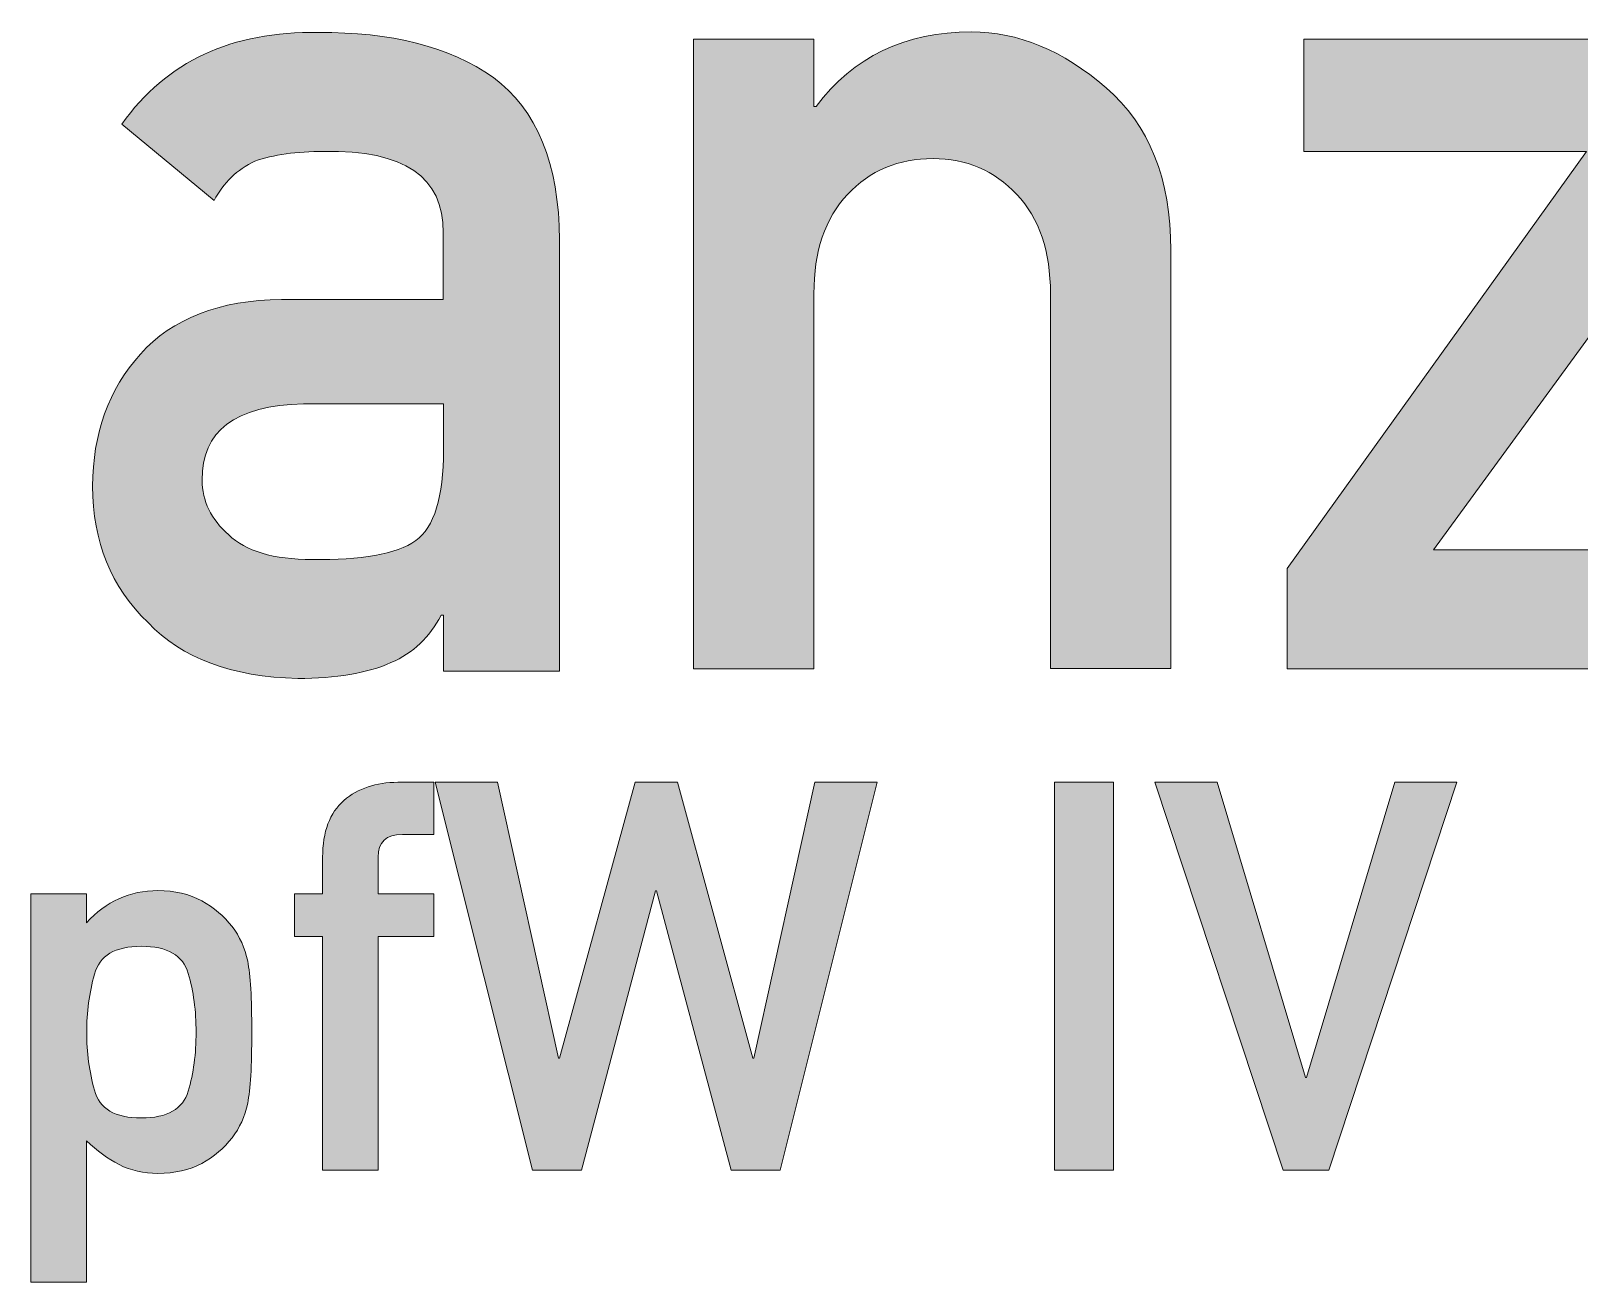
# Model space of a CAD drawing. Header units: inches. Extents: x 247 to 2765, y -1897 to -1110.
# Drawn here: x 854.41 to 877.98, y -1448.51 to -1429.46 of the extents above; entities that cross this region are included whole.
import ezdxf

# ---------------------------------------------------------------- set-up
doc = ezdxf.new("R2010")
doc.units = ezdxf.units.IN
doc.header["$MEASUREMENT"] = 0
doc.layers.add('Layer 1', color=7, linetype='Continuous')

# ---------------------------------------------------------------- blocks, each defined once
blk = doc.blocks.new('block 136')
at = {"layer": 'Layer 1', "true_color": 0x010101}
h = blk.add_hatch(color=18, dxfattribs=at)
h.dxf.hatch_style = 2
edge = h.paths.add_edge_path()
edge.add_spline(control_points=[(860.686, -1439.208), (860.686, -1439.208), (860.686, -1438.358), (860.686, -1438.358), (860.686, -1438.358), (860.649, -1438.358), (860.649, -1438.358), (860.48, -1438.691), (860.226, -1438.931), (859.887, -1439.079), (859.525, -1439.239), (859.052, -1439.32), (858.468, -1439.32), (857.461, -1439.295), (856.702, -1439.012), (856.188, -1438.47), (855.626, -1437.929), (855.345, -1437.236), (855.345, -1436.392), (855.345, -1435.591), (855.588, -1434.919), (856.073, -1434.379), (856.558, -1433.837), (857.273, -1433.56), (858.22, -1433.547), (858.22, -1433.547), (860.684, -1433.547), (860.684, -1433.547), (860.684, -1433.547), (860.684, -1432.531), (860.684, -1432.531), (860.69, -1431.681), (860.085, -1431.269), (858.868, -1431.293), (858.447, -1431.293), (858.096, -1431.343), (857.816, -1431.441), (857.542, -1431.57), (857.335, -1431.771), (857.193, -1432.041), (857.193, -1432.041), (855.79, -1430.876), (855.79, -1430.876), (856.468, -1429.922), (857.465, -1429.458), (858.781, -1429.483), (859.885, -1429.471), (860.774, -1429.697), (861.446, -1430.166), (862.107, -1430.653), (862.443, -1431.478), (862.455, -1432.642), (862.455, -1432.642), (862.455, -1439.209), (862.455, -1439.209), (862.455, -1439.209), (860.686, -1439.208), (860.686, -1439.208), (860.686, -1439.208), (860.686, -1439.208), (860.686, -1439.208)], knot_values=[0, 0, 0, 0, 1, 1, 1, 2, 2, 2, 3, 3, 3, 4, 4, 4, 5, 5, 5, 6, 6, 6, 7, 7, 7, 8, 8, 8, 9, 9, 9, 10, 10, 10, 11, 11, 11, 12, 12, 12, 13, 13, 13, 14, 14, 14, 15, 15, 15, 16, 16, 16, 17, 17, 17, 18, 18, 18, 19, 19, 19, 20, 20, 20, 20], degree=3, periodic=1)
edge = h.paths.add_edge_path()
edge.add_spline(control_points=[(860.686, -1435.837), (860.686, -1435.837), (860.686, -1435.135), (860.686, -1435.135), (860.686, -1435.135), (858.555, -1435.135), (858.555, -1435.135), (857.515, -1435.166), (857, -1435.554), (857.012, -1436.299), (857.012, -1436.619), (857.146, -1436.896), (857.416, -1437.13), (857.673, -1437.382), (858.098, -1437.508), (858.687, -1437.508), (859.436, -1437.519), (859.961, -1437.425), (860.266, -1437.221), (860.545, -1437.019), (860.686, -1436.557), (860.686, -1435.837)], knot_values=[0, 0, 0, 0, 1, 1, 1, 2, 2, 2, 3, 3, 3, 4, 4, 4, 5, 5, 5, 6, 6, 6, 7, 7, 7, 7], degree=3, periodic=1)
h = blk.add_hatch(color=18, dxfattribs=at)
h.dxf.hatch_style = 2
edge = h.paths.add_edge_path()
edge.add_spline(control_points=[(864.491, -1439.171), (864.491, -1439.171), (864.491, -1429.583), (864.491, -1429.583), (864.491, -1429.583), (866.323, -1429.583), (866.323, -1429.583), (866.323, -1429.583), (866.323, -1430.608), (866.323, -1430.608), (866.323, -1430.608), (866.359, -1430.608), (866.359, -1430.608), (866.925, -1429.851), (867.715, -1429.472), (868.726, -1429.472), (869.433, -1429.472), (870.115, -1429.755), (870.774, -1430.322), (871.431, -1430.887), (871.76, -1431.712), (871.76, -1432.797), (871.76, -1432.797), (871.76, -1439.17), (871.76, -1439.17), (871.76, -1439.17), (869.928, -1439.17), (869.928, -1439.17), (869.928, -1439.17), (869.928, -1433.462), (869.928, -1433.462), (869.928, -1432.815), (869.758, -1432.31), (869.415, -1431.947), (869.073, -1431.585), (868.648, -1431.402), (868.14, -1431.402), (867.614, -1431.402), (867.179, -1431.585), (866.838, -1431.947), (866.496, -1432.31), (866.326, -1432.815), (866.326, -1433.462), (866.326, -1433.462), (866.326, -1439.171), (866.326, -1439.171), (866.326, -1439.171), (864.491, -1439.171), (864.491, -1439.171), (864.491, -1439.171), (864.491, -1439.171), (864.491, -1439.171)], knot_values=[0, 0, 0, 0, 1, 1, 1, 2, 2, 2, 3, 3, 3, 4, 4, 4, 5, 5, 5, 6, 6, 6, 7, 7, 7, 8, 8, 8, 9, 9, 9, 10, 10, 10, 11, 11, 11, 12, 12, 12, 13, 13, 13, 14, 14, 14, 15, 15, 15, 16, 16, 16, 17, 17, 17, 17], degree=3, periodic=1)
h = blk.add_hatch(color=18, dxfattribs=at)
h.dxf.hatch_style = 2
h.paths.add_polyline_path([(873.531, -1439.171), (873.531, -1437.647), (878.09, -1431.292), (873.785, -1431.292), (873.785, -1429.583), (880.317, -1429.583), (880.317, -1431.117), (875.758, -1437.361), (880.317, -1437.361), (880.317, -1439.171)])
at = {"layer": 'Layer 1', "lineweight": 0}
blk.add_lwpolyline([(873.531, -1439.171), (873.531, -1437.647), (878.09, -1431.292), (873.785, -1431.292), (873.785, -1429.583), (880.317, -1429.583), (880.317, -1431.117), (875.758, -1437.361), (880.317, -1437.361), (880.317, -1439.171), (873.531, -1439.171), (873.531, -1439.171)], dxfattribs=at)
for points, knots in [([(860.686, -1439.208), (860.686, -1439.208), (860.686, -1438.358), (860.686, -1438.358), (860.686, -1438.358), (860.649, -1438.358), (860.649, -1438.358), (860.48, -1438.691), (860.226, -1438.931), (859.887, -1439.079), (859.525, -1439.239), (859.052, -1439.32), (858.468, -1439.32), (857.461, -1439.295), (856.702, -1439.012), (856.188, -1438.47), (855.626, -1437.929), (855.345, -1437.236), (855.345, -1436.392), (855.345, -1435.591), (855.588, -1434.919), (856.073, -1434.379), (856.558, -1433.837), (857.273, -1433.56), (858.22, -1433.547), (858.22, -1433.547), (860.684, -1433.547), (860.684, -1433.547), (860.684, -1433.547), (860.684, -1432.531), (860.684, -1432.531), (860.69, -1431.681), (860.085, -1431.269), (858.868, -1431.293), (858.447, -1431.293), (858.096, -1431.343), (857.816, -1431.441), (857.542, -1431.57), (857.335, -1431.771), (857.193, -1432.041), (857.193, -1432.041), (855.79, -1430.876), (855.79, -1430.876), (856.468, -1429.922), (857.465, -1429.458), (858.781, -1429.483), (859.885, -1429.471), (860.774, -1429.697), (861.446, -1430.166), (862.107, -1430.653), (862.443, -1431.478), (862.455, -1432.642), (862.455, -1432.642), (862.455, -1439.209), (862.455, -1439.209), (862.455, -1439.209), (860.686, -1439.208), (860.686, -1439.208), (860.686, -1439.208), (860.686, -1439.208), (860.686, -1439.208)], [0, 0, 0, 0, 1, 1, 1, 2, 2, 2, 3, 3, 3, 4, 4, 4, 5, 5, 5, 6, 6, 6, 7, 7, 7, 8, 8, 8, 9, 9, 9, 10, 10, 10, 11, 11, 11, 12, 12, 12, 13, 13, 13, 14, 14, 14, 15, 15, 15, 16, 16, 16, 17, 17, 17, 18, 18, 18, 19, 19, 19, 20, 20, 20, 20]), ([(864.491, -1439.171), (864.491, -1439.171), (864.491, -1429.583), (864.491, -1429.583), (864.491, -1429.583), (866.323, -1429.583), (866.323, -1429.583), (866.323, -1429.583), (866.323, -1430.608), (866.323, -1430.608), (866.323, -1430.608), (866.359, -1430.608), (866.359, -1430.608), (866.925, -1429.851), (867.715, -1429.472), (868.726, -1429.472), (869.433, -1429.472), (870.115, -1429.755), (870.774, -1430.322), (871.431, -1430.887), (871.76, -1431.712), (871.76, -1432.797), (871.76, -1432.797), (871.76, -1439.17), (871.76, -1439.17), (871.76, -1439.17), (869.928, -1439.17), (869.928, -1439.17), (869.928, -1439.17), (869.928, -1433.462), (869.928, -1433.462), (869.928, -1432.815), (869.758, -1432.31), (869.415, -1431.947), (869.073, -1431.585), (868.648, -1431.402), (868.14, -1431.402), (867.614, -1431.402), (867.179, -1431.585), (866.838, -1431.947), (866.496, -1432.31), (866.326, -1432.815), (866.326, -1433.462), (866.326, -1433.462), (866.326, -1439.171), (866.326, -1439.171), (866.326, -1439.171), (864.491, -1439.171), (864.491, -1439.171), (864.491, -1439.171), (864.491, -1439.171), (864.491, -1439.171)], [0, 0, 0, 0, 1, 1, 1, 2, 2, 2, 3, 3, 3, 4, 4, 4, 5, 5, 5, 6, 6, 6, 7, 7, 7, 8, 8, 8, 9, 9, 9, 10, 10, 10, 11, 11, 11, 12, 12, 12, 13, 13, 13, 14, 14, 14, 15, 15, 15, 16, 16, 16, 17, 17, 17, 17]), ([(860.686, -1435.837), (860.686, -1435.837), (860.686, -1435.135), (860.686, -1435.135), (860.686, -1435.135), (858.555, -1435.135), (858.555, -1435.135), (857.515, -1435.166), (857, -1435.554), (857.012, -1436.299), (857.012, -1436.619), (857.146, -1436.896), (857.416, -1437.13), (857.673, -1437.382), (858.098, -1437.508), (858.687, -1437.508), (859.436, -1437.519), (859.961, -1437.425), (860.266, -1437.221), (860.545, -1437.019), (860.686, -1436.557), (860.686, -1435.837)], [0, 0, 0, 0, 1, 1, 1, 2, 2, 2, 3, 3, 3, 4, 4, 4, 5, 5, 5, 6, 6, 6, 7, 7, 7, 7])]:
    blk.add_open_spline(points, degree=3, knots=knots, dxfattribs=at)
blk = doc.blocks.new('block 137')
at = {"layer": 'Layer 1', "true_color": 0x010101}
h = blk.add_hatch(color=18, dxfattribs=at)
h.dxf.hatch_style = 2
edge = h.paths.add_edge_path()
edge.add_spline(control_points=[(858.846, -1446.809), (858.846, -1446.809), (858.846, -1443.248), (858.846, -1443.248), (858.846, -1443.248), (858.42, -1443.248), (858.42, -1443.248), (858.42, -1443.248), (858.42, -1442.6), (858.42, -1442.6), (858.42, -1442.6), (858.846, -1442.6), (858.846, -1442.6), (858.846, -1442.6), (858.846, -1442.044), (858.846, -1442.044), (858.846, -1441.654), (858.955, -1441.364), (859.171, -1441.178), (859.386, -1440.994), (859.66, -1440.901), (859.989, -1440.901), (859.989, -1440.901), (860.537, -1440.901), (860.537, -1440.901), (860.537, -1440.901), (860.537, -1441.695), (860.537, -1441.695), (860.537, -1441.695), (860.06, -1441.695), (860.06, -1441.695), (859.813, -1441.695), (859.69, -1441.811), (859.69, -1442.044), (859.69, -1442.044), (859.69, -1442.6), (859.69, -1442.6), (859.69, -1442.6), (860.537, -1442.6), (860.537, -1442.6), (860.537, -1442.6), (860.537, -1443.248), (860.537, -1443.248), (860.537, -1443.248), (859.69, -1443.248), (859.69, -1443.248), (859.69, -1443.248), (859.69, -1446.809), (859.69, -1446.809), (859.69, -1446.809), (858.846, -1446.809), (858.846, -1446.809)], knot_values=[0, 0, 0, 0, 1, 1, 1, 2, 2, 2, 3, 3, 3, 4, 4, 4, 5, 5, 5, 6, 6, 6, 7, 7, 7, 8, 8, 8, 9, 9, 9, 10, 10, 10, 11, 11, 11, 12, 12, 12, 13, 13, 13, 14, 14, 14, 15, 15, 15, 16, 16, 16, 17, 17, 17, 17], degree=3, periodic=1)
h = blk.add_hatch(color=18, dxfattribs=at)
h.dxf.hatch_style = 2
h.paths.add_polyline_path([(862.042, -1446.809), (860.562, -1440.901), (861.51, -1440.901), (862.438, -1445.101), (862.455, -1445.101), (863.604, -1440.901), (864.247, -1440.901), (865.396, -1445.101), (865.412, -1445.101), (866.341, -1440.901), (867.289, -1440.901), (865.81, -1446.809), (865.064, -1446.809), (863.932, -1442.552), (863.916, -1442.552), (862.789, -1446.809)])
h = blk.add_hatch(color=18, dxfattribs=at)
h.dxf.hatch_style = 2
h.paths.add_polyline_path([(869.99, -1446.809), (869.99, -1440.901), (870.887, -1440.901), (870.887, -1446.809)])
h = blk.add_hatch(color=18, dxfattribs=at)
h.dxf.hatch_style = 2
h.paths.add_polyline_path([(873.469, -1446.809), (871.519, -1440.901), (872.464, -1440.901), (873.809, -1445.398), (873.826, -1445.398), (875.172, -1440.901), (876.117, -1440.901), (874.167, -1446.809)])
h = blk.add_hatch(color=18, dxfattribs=at)
h.dxf.hatch_style = 2
edge = h.paths.add_edge_path()
edge.add_spline(control_points=[(854.406, -1448.513), (854.406, -1448.513), (854.406, -1442.6), (854.406, -1442.6), (854.406, -1442.6), (855.253, -1442.6), (855.253, -1442.6), (855.253, -1442.6), (855.253, -1443.042), (855.253, -1443.042), (855.547, -1442.715), (855.909, -1442.551), (856.339, -1442.551), (856.596, -1442.551), (856.817, -1442.603), (857.005, -1442.706), (857.192, -1442.81), (857.345, -1442.941), (857.468, -1443.098), (857.584, -1443.249), (857.663, -1443.425), (857.705, -1443.627), (857.747, -1443.828), (857.768, -1444.189), (857.768, -1444.707), (857.768, -1445.225), (857.747, -1445.583), (857.705, -1445.788), (857.663, -1445.99), (857.584, -1446.166), (857.468, -1446.315), (857.345, -1446.474), (857.192, -1446.604), (857.005, -1446.705), (856.818, -1446.806), (856.597, -1446.858), (856.339, -1446.858), (856.12, -1446.858), (855.924, -1446.814), (855.749, -1446.724), (855.574, -1446.635), (855.409, -1446.513), (855.253, -1446.363), (855.253, -1446.363), (855.253, -1448.513), (855.253, -1448.513), (855.253, -1448.513), (854.406, -1448.513), (854.406, -1448.513), (854.406, -1448.513), (854.406, -1448.513), (854.406, -1448.513)], knot_values=[0, 0, 0, 0, 1, 1, 1, 2, 2, 2, 3, 3, 3, 4, 4, 4, 5, 5, 5, 6, 6, 6, 7, 7, 7, 8, 8, 8, 9, 9, 9, 10, 10, 10, 11, 11, 11, 12, 12, 12, 13, 13, 13, 14, 14, 14, 15, 15, 15, 16, 16, 16, 17, 17, 17, 17], degree=3, periodic=1)
edge = h.paths.add_edge_path()
edge.add_spline(control_points=[(856.085, -1446.014), (856.483, -1446.014), (856.721, -1445.878), (856.8, -1445.605), (856.88, -1445.333), (856.92, -1445.035), (856.92, -1444.709), (856.92, -1444.385), (856.881, -1444.085), (856.8, -1443.811), (856.72, -1443.538), (856.483, -1443.399), (856.085, -1443.399), (855.687, -1443.399), (855.449, -1443.541), (855.372, -1443.825), (855.293, -1444.11), (855.254, -1444.405), (855.254, -1444.709), (855.254, -1445.015), (855.293, -1445.308), (855.372, -1445.591), (855.449, -1445.874), (855.687, -1446.014), (856.085, -1446.014)], knot_values=[0, 0, 0, 0, 1, 1, 1, 2, 2, 2, 3, 3, 3, 4, 4, 4, 5, 5, 5, 6, 6, 6, 7, 7, 7, 8, 8, 8, 8], degree=3, periodic=1)
at = {"layer": 'Layer 1', "lineweight": 0}
for points in [[(862.042, -1446.809), (860.562, -1440.901), (861.51, -1440.901), (862.438, -1445.101), (862.455, -1445.101), (863.604, -1440.901), (864.247, -1440.901), (865.396, -1445.101), (865.412, -1445.101), (866.341, -1440.901), (867.289, -1440.901), (865.81, -1446.809), (865.064, -1446.809), (863.932, -1442.552), (863.916, -1442.552), (862.789, -1446.809), (862.042, -1446.809)], [(869.99, -1446.809), (869.99, -1440.901), (870.887, -1440.901), (870.887, -1446.809), (869.99, -1446.809)], [(873.469, -1446.809), (871.519, -1440.901), (872.464, -1440.901), (873.809, -1445.398), (873.826, -1445.398), (875.172, -1440.901), (876.117, -1440.901), (874.167, -1446.809), (873.469, -1446.809)]]:
    blk.add_lwpolyline(points, dxfattribs=at)
for points, knots in [([(858.846, -1446.809), (858.846, -1446.809), (858.846, -1443.248), (858.846, -1443.248), (858.846, -1443.248), (858.42, -1443.248), (858.42, -1443.248), (858.42, -1443.248), (858.42, -1442.6), (858.42, -1442.6), (858.42, -1442.6), (858.846, -1442.6), (858.846, -1442.6), (858.846, -1442.6), (858.846, -1442.044), (858.846, -1442.044), (858.846, -1441.654), (858.955, -1441.364), (859.171, -1441.178), (859.386, -1440.994), (859.66, -1440.901), (859.989, -1440.901), (859.989, -1440.901), (860.537, -1440.901), (860.537, -1440.901), (860.537, -1440.901), (860.537, -1441.695), (860.537, -1441.695), (860.537, -1441.695), (860.06, -1441.695), (860.06, -1441.695), (859.813, -1441.695), (859.69, -1441.811), (859.69, -1442.044), (859.69, -1442.044), (859.69, -1442.6), (859.69, -1442.6), (859.69, -1442.6), (860.537, -1442.6), (860.537, -1442.6), (860.537, -1442.6), (860.537, -1443.248), (860.537, -1443.248), (860.537, -1443.248), (859.69, -1443.248), (859.69, -1443.248), (859.69, -1443.248), (859.69, -1446.809), (859.69, -1446.809), (859.69, -1446.809), (858.846, -1446.809), (858.846, -1446.809)], [0, 0, 0, 0, 1, 1, 1, 2, 2, 2, 3, 3, 3, 4, 4, 4, 5, 5, 5, 6, 6, 6, 7, 7, 7, 8, 8, 8, 9, 9, 9, 10, 10, 10, 11, 11, 11, 12, 12, 12, 13, 13, 13, 14, 14, 14, 15, 15, 15, 16, 16, 16, 17, 17, 17, 17]), ([(854.406, -1448.513), (854.406, -1448.513), (854.406, -1442.6), (854.406, -1442.6), (854.406, -1442.6), (855.253, -1442.6), (855.253, -1442.6), (855.253, -1442.6), (855.253, -1443.042), (855.253, -1443.042), (855.547, -1442.715), (855.909, -1442.551), (856.339, -1442.551), (856.596, -1442.551), (856.817, -1442.603), (857.005, -1442.706), (857.192, -1442.81), (857.345, -1442.941), (857.468, -1443.098), (857.584, -1443.249), (857.663, -1443.425), (857.705, -1443.627), (857.747, -1443.828), (857.768, -1444.189), (857.768, -1444.707), (857.768, -1445.225), (857.747, -1445.583), (857.705, -1445.788), (857.663, -1445.99), (857.584, -1446.166), (857.468, -1446.315), (857.345, -1446.474), (857.192, -1446.604), (857.005, -1446.705), (856.818, -1446.806), (856.597, -1446.858), (856.339, -1446.858), (856.12, -1446.858), (855.924, -1446.814), (855.749, -1446.724), (855.574, -1446.635), (855.409, -1446.513), (855.253, -1446.363), (855.253, -1446.363), (855.253, -1448.513), (855.253, -1448.513), (855.253, -1448.513), (854.406, -1448.513), (854.406, -1448.513), (854.406, -1448.513), (854.406, -1448.513), (854.406, -1448.513)], [0, 0, 0, 0, 1, 1, 1, 2, 2, 2, 3, 3, 3, 4, 4, 4, 5, 5, 5, 6, 6, 6, 7, 7, 7, 8, 8, 8, 9, 9, 9, 10, 10, 10, 11, 11, 11, 12, 12, 12, 13, 13, 13, 14, 14, 14, 15, 15, 15, 16, 16, 16, 17, 17, 17, 17]), ([(856.085, -1446.014), (856.483, -1446.014), (856.721, -1445.878), (856.8, -1445.605), (856.88, -1445.333), (856.92, -1445.035), (856.92, -1444.709), (856.92, -1444.385), (856.881, -1444.085), (856.8, -1443.811), (856.72, -1443.538), (856.483, -1443.399), (856.085, -1443.399), (855.687, -1443.399), (855.449, -1443.541), (855.372, -1443.825), (855.293, -1444.11), (855.254, -1444.405), (855.254, -1444.709), (855.254, -1445.015), (855.293, -1445.308), (855.372, -1445.591), (855.449, -1445.874), (855.687, -1446.014), (856.085, -1446.014)], [0, 0, 0, 0, 1, 1, 1, 2, 2, 2, 3, 3, 3, 4, 4, 4, 5, 5, 5, 6, 6, 6, 7, 7, 7, 8, 8, 8, 8])]:
    blk.add_open_spline(points, degree=3, knots=knots, dxfattribs=at)
blk = doc.blocks.new('block 134')
at = {"layer": 'Layer 1'}
for name in ['block 136', 'block 137']:
    blk.add_blockref(name, (0, 0), dxfattribs=at)

msp = doc.modelspace()

# ---------------------------------------------------------------- block references
at = {"layer": 'Layer 1'}
msp.add_blockref('block 134', (0, 0), dxfattribs=at)

doc.saveas('drawing.dxf')
